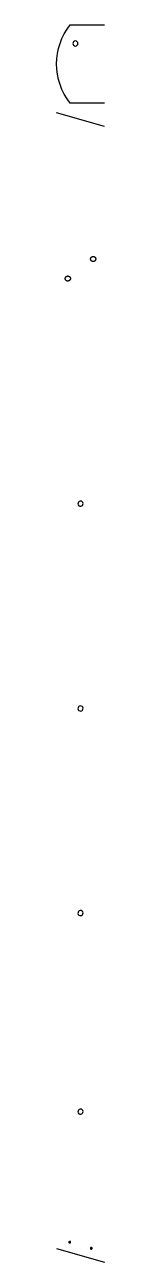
# Model space of a CAD drawing. Extents: x 0 to 3.5, y 2.1 to 92.9.
import ezdxf

# ---------------------------------------------------------------- set-up
doc = ezdxf.new("R2010")
doc.units = 0
for name, color, linetype in [('T10_COUNTERSINK', 18, 'CONTINUOUS'), ('T3_PROFILE_INSIDE', 18, 'CONTINUOUS'), ('T3_PROFILE_OUTSIDE', 18, 'CONTINUOUS'), ('T8_DRILL', 18, 'CONTINUOUS')]:
    doc.layers.add(name, color=color, linetype=linetype)

msp = doc.modelspace()

# ---------------------------------------------------------------- linework, layer by layer
at = {"layer": 'T10_COUNTERSINK'}
for points in [[(0.963, 3.649, 0.414214), (0.9, 3.586, 0.414214), (0.963, 3.524, 0.414214), (1.025, 3.586, 0.414214)], [(2.539, 3.197, 0.414214), (2.477, 3.134, 0.414214), (2.539, 3.072, 0.414214), (2.602, 3.134, 0.414214)]]:
    msp.add_lwpolyline(points, format="xyb", close=True, dxfattribs=at)
at = {"layer": 'T3_PROFILE_INSIDE'}
msp.add_lwpolyline([(3.502, 87.14), (1.002, 87.14, -0.347826), (1.002, 92.89), (3.502, 92.89)], format="xyb", dxfattribs=at)
at = {"layer": 'T3_PROFILE_OUTSIDE'}
for points in [[(3.502, 85.415), (0, 86.416)], [(0.002, 3.11), (3.502, 2.11)]]:
    msp.add_lwpolyline(points, dxfattribs=at)
at = {"layer": 'T8_DRILL'}
for points in [[(1.376, 91.702, 0.414214), (1.189, 91.515, 0.414214), (1.376, 91.327, 0.414214), (1.564, 91.515, 0.414214)], [(1.571, 57.803, 0.414214), (1.7, 57.571, 0.414214), (1.931, 57.7, 0.414214), (1.803, 57.931, 0.414214)], [(1.571, 42.784, 0.414214), (1.7, 42.552, 0.414214), (1.931, 42.681, 0.414214), (1.803, 42.913, 0.414214)], [(1.571, 27.773, 0.414214), (1.7, 27.542, 0.414214), (1.931, 27.67, 0.414214), (1.803, 27.902, 0.414214)], [(1.571, 13.203, 0.414214), (1.7, 12.971, 0.414214), (1.931, 13.1, 0.414214), (1.803, 13.331, 0.414214)]]:
    msp.add_lwpolyline(points, format="xyb", close=True, dxfattribs=at)
for points in [[(2.645, 75.522), (2.636, 75.524), (2.626, 75.526), (2.617, 75.529), (2.609, 75.533), (2.6, 75.536), (2.592, 75.54), (2.584, 75.545), (2.576, 75.55), (2.569, 75.555), (2.561, 75.56), (2.554, 75.566), (2.548, 75.573), (2.542, 75.579), (2.536, 75.586), (2.53, 75.593), (2.525, 75.6), (2.52, 75.608), (2.515, 75.615), (2.511, 75.623), (2.507, 75.632), (2.504, 75.64), (2.501, 75.649), (2.498, 75.657), (2.496, 75.666), (2.495, 75.675), (2.493, 75.684), (2.492, 75.693), (2.492, 75.703), (2.492, 75.712), (2.493, 75.722), (2.494, 75.731), (2.495, 75.741), (2.497, 75.75), (2.5, 75.759), (2.503, 75.768), (2.506, 75.777), (2.51, 75.786), (2.514, 75.794), (2.518, 75.802), (2.523, 75.81), (2.528, 75.817), (2.534, 75.824), (2.54, 75.831), (2.546, 75.838), (2.552, 75.844), (2.559, 75.85), (2.566, 75.856), (2.573, 75.861), (2.581, 75.866), (2.589, 75.87), (2.597, 75.874), (2.605, 75.878), (2.613, 75.882), (2.622, 75.885), (2.631, 75.887), (2.639, 75.889), (2.648, 75.891), (2.658, 75.892), (2.667, 75.893), (2.676, 75.894), (2.685, 75.894), (2.695, 75.893), (2.704, 75.892), (2.714, 75.89), (2.723, 75.888), (2.733, 75.886), (2.742, 75.883), (2.75, 75.88), (2.759, 75.876), (2.767, 75.872), (2.775, 75.867), (2.783, 75.863), (2.79, 75.857), (2.798, 75.852), (2.804, 75.846), (2.811, 75.84), (2.817, 75.833), (2.823, 75.827), (2.829, 75.819), (2.834, 75.812), (2.839, 75.805), (2.844, 75.797), (2.848, 75.789), (2.852, 75.781), (2.855, 75.772), (2.858, 75.764), (2.861, 75.755), (2.863, 75.746), (2.864, 75.737), (2.866, 75.728), (2.867, 75.719), (2.867, 75.71), (2.867, 75.7), (2.866, 75.691), (2.865, 75.681), (2.864, 75.672), (2.862, 75.662), (2.859, 75.653), (2.856, 75.644), (2.853, 75.635), (2.849, 75.627), (2.845, 75.619), (2.841, 75.61), (2.836, 75.603), (2.831, 75.595), (2.825, 75.588), (2.819, 75.581), (2.813, 75.575), (2.807, 75.568), (2.8, 75.562), (2.793, 75.557), (2.786, 75.552), (2.778, 75.547), (2.77, 75.542), (2.762, 75.538), (2.754, 75.534), (2.746, 75.531), (2.737, 75.528), (2.728, 75.525), (2.72, 75.523), (2.711, 75.521), (2.701, 75.52), (2.692, 75.519), (2.683, 75.519), (2.674, 75.519), (2.664, 75.519), (2.655, 75.52)], [(0.788, 74.088), (0.779, 74.09), (0.77, 74.093), (0.761, 74.095), (0.752, 74.099), (0.743, 74.102), (0.735, 74.107), (0.727, 74.111), (0.719, 74.116), (0.712, 74.121), (0.704, 74.127), (0.698, 74.133), (0.691, 74.139), (0.685, 74.145), (0.679, 74.152), (0.673, 74.159), (0.668, 74.166), (0.663, 74.174), (0.658, 74.182), (0.654, 74.19), (0.65, 74.198), (0.647, 74.206), (0.644, 74.215), (0.642, 74.223), (0.639, 74.232), (0.638, 74.241), (0.636, 74.25), (0.635, 74.26), (0.635, 74.269), (0.635, 74.278), (0.636, 74.288), (0.637, 74.297), (0.638, 74.307), (0.64, 74.316), (0.643, 74.325), (0.646, 74.334), (0.649, 74.343), (0.653, 74.352), (0.657, 74.36), (0.661, 74.368), (0.666, 74.376), (0.671, 74.383), (0.677, 74.39), (0.683, 74.397), (0.689, 74.404), (0.695, 74.41), (0.702, 74.416), (0.709, 74.422), (0.717, 74.427), (0.724, 74.432), (0.732, 74.436), (0.74, 74.441), (0.748, 74.444), (0.756, 74.448), (0.765, 74.451), (0.774, 74.453), (0.782, 74.456), (0.791, 74.457), (0.801, 74.459), (0.81, 74.459), (0.819, 74.46), (0.828, 74.46), (0.838, 74.459), (0.847, 74.458), (0.857, 74.457), (0.866, 74.455), (0.876, 74.452), (0.885, 74.449), (0.893, 74.446), (0.902, 74.442), (0.91, 74.438), (0.918, 74.434), (0.926, 74.429), (0.933, 74.424), (0.941, 74.418), (0.948, 74.412), (0.954, 74.406), (0.96, 74.4), (0.966, 74.393), (0.972, 74.386), (0.977, 74.378), (0.982, 74.371), (0.987, 74.363), (0.991, 74.355), (0.995, 74.347), (0.998, 74.339), (1.001, 74.33), (1.004, 74.321), (1.006, 74.312), (1.008, 74.303), (1.009, 74.294), (1.01, 74.285), (1.01, 74.276), (1.01, 74.266), (1.009, 74.257), (1.008, 74.248), (1.007, 74.238), (1.005, 74.229), (1.002, 74.219), (1, 74.21), (0.996, 74.202), (0.992, 74.193), (0.988, 74.185), (0.984, 74.177), (0.979, 74.169), (0.974, 74.161), (0.968, 74.154), (0.962, 74.147), (0.956, 74.141), (0.95, 74.135), (0.943, 74.129), (0.936, 74.123), (0.929, 74.118), (0.921, 74.113), (0.913, 74.108), (0.905, 74.104), (0.897, 74.1), (0.889, 74.097), (0.88, 74.094), (0.871, 74.091), (0.863, 74.089), (0.854, 74.087), (0.845, 74.086), (0.835, 74.085), (0.826, 74.085), (0.817, 74.085), (0.807, 74.085), (0.798, 74.087)]]:
    msp.add_lwpolyline(points, close=True, dxfattribs=at)

doc.saveas('drawing.dxf')
